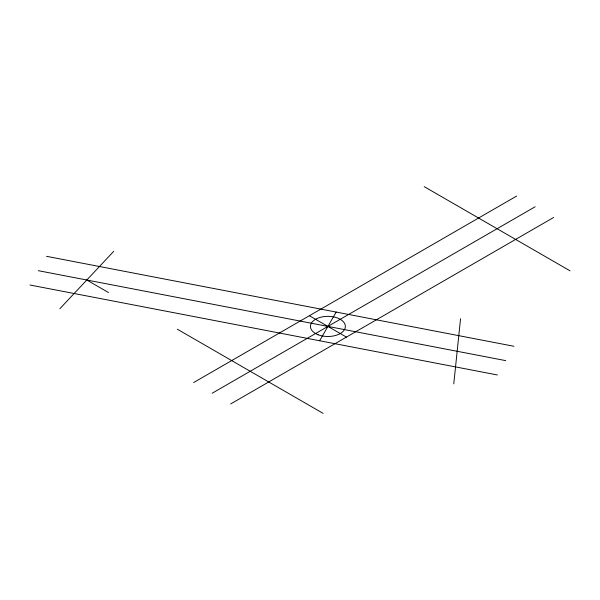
<?xml version="1.0" encoding="UTF-8"?>
<svg xmlns="http://www.w3.org/2000/svg" width="600" height="600" viewBox="0 0 600 600"><rect width="100%" height="100%" fill="white"/><g stroke="black" fill="none" stroke-linecap="round" stroke-linejoin="round"><path stroke-width="0.9" d="M453.772 383.873L460.553 318.697M319.627 340.755L336.188 312.067M59.88 308.722L113.73 251.303M193.65 382.545L516.623 196.072M212.167 393.232L535.14 206.767M230.692 403.928L553.658 217.455M46.56 256.327L513.967 346.282M38.28 270.675L505.688 360.623M30 285.015L497.4 374.97M424.215 186.645L570 270.81M309.39 315.72L346.425 337.103M177.315 329.19L323.093 413.355M86.805 280.013L108.48 292.53M318.12 334.763A17.46 10.08 0 0 0 345.322 327.127A17.46 10.08 0 0 0 320.28 317.347A17.46 10.08 0 0 0 318.12 334.763"/></g></svg>
